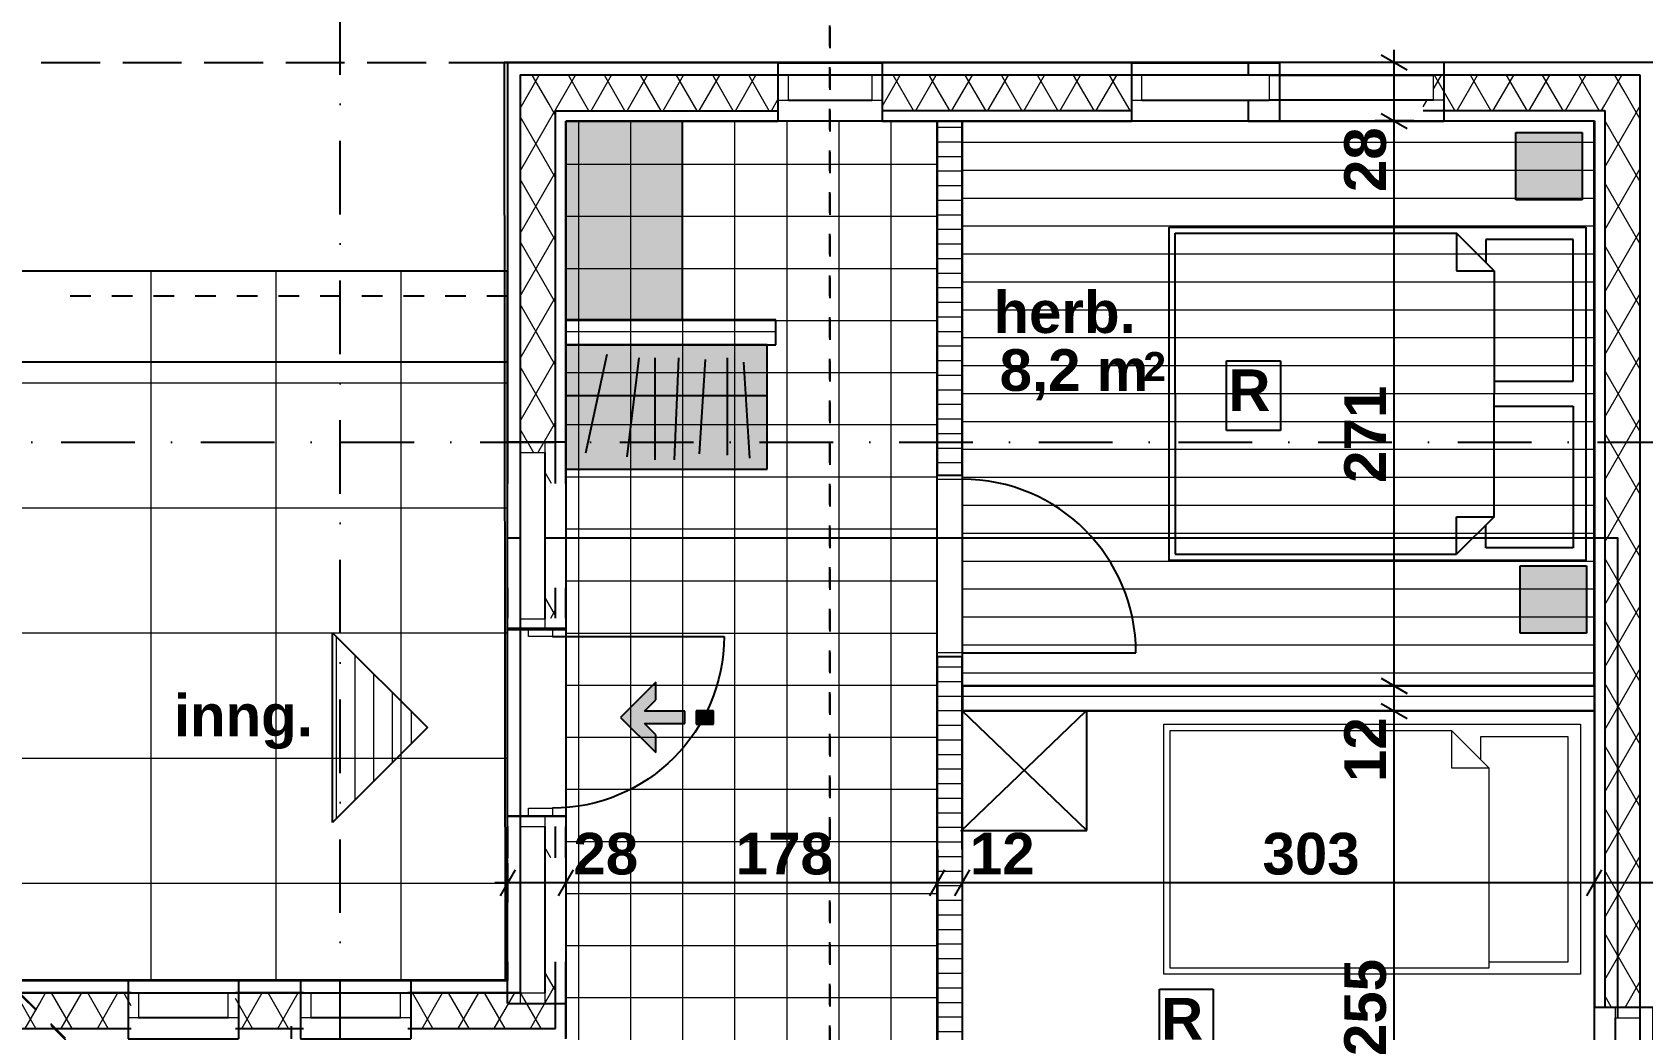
# Model space of a CAD drawing. Header units: millimetres. Extents: x -242231 to 419123, y -2399 to 525285.
# Drawn here: x -151326 to -143595, y 92186 to 96973 of the extents above; entities that cross this region are included whole.
import ezdxf

# ---------------------------------------------------------------- set-up
doc = ezdxf.new("R2010")
doc.units = ezdxf.units.MM
doc.set_wipeout_variables(frame=1)
for name, pattern in [('Dot & Dashed', [670.277762, 352.777767, -176.388884, 0, -141.111112]), ('Hidden Line', [391.222223, 282.222223, -109]), ('Short dashed', [200, 100, -100]), ('Wipeout_Contour', [1000, 0, -1000])]:
    doc.linetypes.add(name, pattern=pattern)
doc.layers.add('Walls', color=7, linetype='Continuous')
doc.styles.add('GENERATED_STYLE_1', font='swissb.ttf')
pattern_1 = [(60, (-154277.98, 76637.52), (-129.9038, 75), []), (120, (-154277.98, 76637.52), (129.9038, 75), [])]
pattern_2 = [(0, (-154277.98, 76637.52), (0, 70), [])]

# ---------------------------------------------------------------- blocks, each defined once
blk = doc.blocks.new('D1 10_4')
at = {"layer": 'Walls', "linetype": 'Continuous'}
for p, q in [((417, 0), (417, 834)), ((-435, 0), (-435, -120)), ((435, 0), (435, -120))]:
    blk.add_line(p, q, dxfattribs=at)
at = {"layer": 'Walls', "color": 102, "linetype": 'Continuous', "lineweight": 20}
for p, q in [((-417, 0), (-435, 0)), ((-435, 0), (-435, -120)), ((-417, -120), (-417, 0)), ((435, 0), (417, 0)), ((417, 0), (417, -120)), ((435, -120), (435, 0)), ((-435, -120), (-417, -120)), ((417, -120), (435, -120))]:
    blk.add_line(p, q, dxfattribs=at)
at = {"layer": 'Walls', "linetype": 'Continuous'}
blk.add_arc((417, 0), 834, 90, 180, dxfattribs=at)
blk = doc.blocks.new('W Feature 1 10_5')
at = {"layer": 'Walls', "linetype": 'Continuous'}
for p, q in [((-265, 60), (265, 60)), ((-265, 60), (-265, 0)), ((-265, 0), (-265, -120)), ((265, 60), (265, 0)), ((265, 0), (265, -120)), ((-265, -120), (-265, -170)), ((265, -120), (265, -170)), ((-265, -170), (-265, -220)), ((265, -220), (-265, -220)), ((265, -170), (265, -220))]:
    blk.add_line(p, q, dxfattribs=at)
for p in [(-265, 0), (265, 0)]:
    blk.add_point(p, dxfattribs=at)
at = {"color": 254, "linetype": 'Wipeout_Contour', "lineweight": 0, "ltscale": 922.444204}
blk.add_wipeout([(-215, -120), (215, -120), (215, 0), (-215, 0)], dxfattribs=at).dxf.layer = 'Walls'
at = {"layer": 'Walls', "color": 102, "linetype": 'Continuous', "lineweight": 20}
for p, q in [((-215, 0), (-265, 0)), ((-215, -120), (-215, 0)), ((265, 0), (215, 0)), ((215, 0), (215, -120)), ((-265, -120), (-215, -120)), ((215, -120), (265, -120))]:
    blk.add_line(p, q, dxfattribs=at)
at = {"layer": 'Walls', "linetype": 'Continuous'}
for p, q in [((215, 0), (-215, 0)), ((-215, -120), (215, -120))]:
    blk.add_line(p, q, dxfattribs=at)
blk = doc.blocks.new('W Feature 1 10_6')
at = {"layer": 'Walls', "linetype": 'Continuous'}
for p, q in [((-470, 60), (470, 60)), ((-470, 60), (-470, 0)), ((-470, 0), (-470, -120)), ((470, 60), (470, 0)), ((470, 0), (470, -120)), ((-470, -120), (-470, -170)), ((470, -120), (470, -170)), ((-470, -170), (-470, -220)), ((470, -220), (-470, -220)), ((470, -170), (470, -220))]:
    blk.add_line(p, q, dxfattribs=at)
for p in [(-470, 0), (470, 0)]:
    blk.add_point(p, dxfattribs=at)
at = {"color": 254, "linetype": 'Wipeout_Contour', "lineweight": 0, "ltscale": 1713.614052}
blk.add_wipeout([(-420, -120), (420, -120), (420, 0), (-420, 0)], dxfattribs=at).dxf.layer = 'Walls'
at = {"layer": 'Walls', "color": 102, "linetype": 'Continuous', "lineweight": 20}
for p, q in [((-420, 0), (-470, 0)), ((-420, -120), (-420, 0)), ((470, 0), (420, 0)), ((420, 0), (420, -120)), ((-470, -120), (-420, -120)), ((420, -120), (470, -120))]:
    blk.add_line(p, q, dxfattribs=at)
at = {"layer": 'Walls', "linetype": 'Continuous'}
for p, q in [((420, 0), (-420, 0)), ((-420, -120), (420, -120))]:
    blk.add_line(p, q, dxfattribs=at)
blk = doc.blocks.new('W Feature 1 10_7')
at = {"layer": 'Walls', "linetype": 'Continuous'}
for p, q in [((-355, 60), (355, 60)), ((-355, 60), (-355, 0)), ((-355, 0), (-355, -120)), ((355, 60), (355, 0)), ((355, 0), (355, -120)), ((-355, -120), (-355, -170)), ((355, -120), (355, -170)), ((-355, -170), (-355, -220)), ((355, -220), (-355, -220)), ((355, -170), (355, -220))]:
    blk.add_line(p, q, dxfattribs=at)
for p in [(-355, 0), (355, 0)]:
    blk.add_point(p, dxfattribs=at)
at = {"color": 254, "linetype": 'Wipeout_Contour', "lineweight": 0, "ltscale": 1265.516127}
blk.add_wipeout([(-305, -120), (305, -120), (305, 0), (-305, 0)], dxfattribs=at).dxf.layer = 'Walls'
at = {"layer": 'Walls', "color": 102, "linetype": 'Continuous', "lineweight": 20}
for p, q in [((-305, 0), (-355, 0)), ((-305, -120), (-305, 0)), ((355, 0), (305, 0)), ((305, 0), (305, -120)), ((-355, -120), (-305, -120)), ((305, -120), (355, -120))]:
    blk.add_line(p, q, dxfattribs=at)
at = {"layer": 'Walls', "linetype": 'Continuous'}
for p, q in [((305, 0), (-305, 0)), ((-305, -120), (305, -120))]:
    blk.add_line(p, q, dxfattribs=at)
blk = doc.blocks.new('W Feature 1 10_8')
at = {"layer": 'Walls', "linetype": 'Continuous'}
for p, q in [((-250, 60), (250, 60)), ((-250, 60), (-250, 0)), ((-250, 0), (-250, -120)), ((250, 60), (250, 0)), ((250, 0), (250, -120)), ((-250, -120), (-250, -170)), ((250, -120), (250, -170)), ((-250, -170), (-250, -220)), ((250, -220), (-250, -220)), ((250, -170), (250, -220))]:
    blk.add_line(p, q, dxfattribs=at)
for p in [(-250, 0), (250, 0)]:
    blk.add_point(p, dxfattribs=at)
at = {"color": 254, "linetype": 'Wipeout_Contour', "lineweight": 0, "ltscale": 866.477528}
blk.add_wipeout([(-200, -120), (200, -120), (200, 0), (-200, 0)], dxfattribs=at).dxf.layer = 'Walls'
at = {"layer": 'Walls', "color": 102, "linetype": 'Continuous', "lineweight": 20}
for p, q in [((-200, 0), (-250, 0)), ((-200, -120), (-200, 0)), ((250, 0), (200, 0)), ((200, 0), (200, -120)), ((-250, -120), (-200, -120)), ((200, -120), (250, -120))]:
    blk.add_line(p, q, dxfattribs=at)
at = {"layer": 'Walls', "linetype": 'Continuous'}
for p, q in [((200, 0), (-200, 0)), ((-200, -120), (200, -120))]:
    blk.add_line(p, q, dxfattribs=at)
blk = doc.blocks.new('W Feature 1 10_11')
at = {"layer": 'Walls', "linetype": 'Continuous'}
for p, q in [((-450, 60), (450, 60)), ((-450, 60), (-450, 0)), ((-450, 0), (-450, -120)), ((450, 60), (450, 0)), ((450, 0), (450, -120)), ((-450, -120), (-450, -170)), ((450, -120), (450, -170)), ((-450, -170), (-450, -220)), ((450, -220), (-450, -220)), ((450, -170), (450, -220))]:
    blk.add_line(p, q, dxfattribs=at)
for p in [(-450, 0), (450, 0)]:
    blk.add_point(p, dxfattribs=at)
at = {"color": 254, "linetype": 'Wipeout_Contour', "lineweight": 0, "ltscale": 1635.225415}
blk.add_wipeout([(-400, -120), (400, -120), (400, 0), (-400, 0)], dxfattribs=at).dxf.layer = 'Walls'
at = {"layer": 'Walls', "color": 102, "linetype": 'Continuous', "lineweight": 20}
for p, q in [((-400, 0), (-450, 0)), ((-400, -120), (-400, 0)), ((450, 0), (400, 0)), ((400, 0), (400, -120)), ((-450, -120), (-400, -120)), ((400, -120), (450, -120))]:
    blk.add_line(p, q, dxfattribs=at)
at = {"layer": 'Walls', "linetype": 'Continuous'}
for p, q in [((400, 0), (-400, 0)), ((-400, -120), (400, -120))]:
    blk.add_line(p, q, dxfattribs=at)
blk = doc.blocks.new('W Feature 1 10_15')
at = {"layer": 'Walls', "linetype": 'Continuous'}
for p, q in [((-450, 60), (450, 60)), ((-450, 60), (-450, 0)), ((-450, 0), (-450, -120)), ((450, 60), (450, 0)), ((450, 0), (450, -120)), ((-450, -120), (-450, -170)), ((450, -120), (450, -170)), ((-450, -170), (-450, -220)), ((450, -220), (-450, -220)), ((450, -170), (450, -220))]:
    blk.add_line(p, q, dxfattribs=at)
for p in [(-450, 0), (450, 0)]:
    blk.add_point(p, dxfattribs=at)
at = {"color": 254, "linetype": 'Wipeout_Contour', "lineweight": 0, "ltscale": 1635.225415}
blk.add_wipeout([(-400, -120), (400, -120), (400, 0), (-400, 0)], dxfattribs=at).dxf.layer = 'Walls'
at = {"layer": 'Walls', "color": 102, "linetype": 'Continuous', "lineweight": 20}
for p, q in [((-400, 0), (-450, 0)), ((-400, -120), (-400, 0)), ((450, 0), (400, 0)), ((400, 0), (400, -120)), ((-450, -120), (-400, -120)), ((400, -120), (450, -120))]:
    blk.add_line(p, q, dxfattribs=at)
at = {"layer": 'Walls', "linetype": 'Continuous'}
for p, q in [((400, 0), (-400, 0)), ((-400, -120), (400, -120))]:
    blk.add_line(p, q, dxfattribs=at)
blk = doc.blocks.new('D1 10_7')
at = {"layer": 'Walls', "linetype": 'Continuous'}
for p, q in [((412, 0), (412, 824)), ((-450, 60), (-450, 0)), ((-450, 0), (-450, -115)), ((450, 60), (450, 0)), ((450, 0), (450, -115)), ((-450, -115), (-450, -170)), ((450, -115), (450, -170)), ((-450, -170), (-450, -220)), ((450, -170), (450, -220))]:
    blk.add_line(p, q, dxfattribs=at)
at = {"layer": 'Walls', "color": 102, "linetype": 'Continuous', "lineweight": 20}
for p, q in [((-412, 0), (-450, 0)), ((-450, 0), (-450, -115)), ((-412, -115), (-412, 0)), ((450, 0), (412, 0)), ((412, 0), (412, -115)), ((450, -115), (450, 0)), ((-450, -115), (-412, -115)), ((412, -115), (450, -115))]:
    blk.add_line(p, q, dxfattribs=at)
at = {"layer": 'Walls', "linetype": 'Continuous'}
blk.add_arc((412, 0), 824, 90, 180, dxfattribs=at)
for p in [(-450, 0), (450, 0)]:
    blk.add_point(p, dxfattribs=at)

msp = doc.modelspace()

# ---------------------------------------------------------------- hatches: boundary and pattern name
at = {"linetype": 'Continuous', "lineweight": 0}
h = msp.add_hatch(dxfattribs=at)
h.set_pattern_fill('BATT_INSULATION', color=1, style=0, pattern_type=2)
h.set_pattern_definition(pattern_1)
h.paths.add_polyline_path([(-148813.948, 96596.596), (-148983.948, 96766.574), (-148983.948, 96596.574)], flags=0)
h = msp.add_hatch(dxfattribs=at)
h.set_pattern_fill('BATT_INSULATION', color=1, style=0, pattern_type=2)
h.set_pattern_definition(pattern_1)
h.paths.add_polyline_path([(-148983.912, 96766.538), (-148813.948, 96596.596), (-148813.948, 96766.596), (-148983.912, 96766.574)], flags=0)
h = msp.add_hatch(dxfattribs=at)
h.set_pattern_fill('BATT_INSULATION', color=1, style=0, pattern_type=2)
h.set_pattern_definition(pattern_1)
h.paths.add_polyline_path([(-148813.948, 96596.596), (-147746.104, 96596.733), (-147746.126, 96766.733), (-148813.948, 96766.596)], flags=0)
h = msp.add_hatch(dxfattribs=at)
h.set_pattern_fill('BATT_INSULATION', color=1, style=0, pattern_type=2)
h.set_pattern_definition(pattern_1)
h.paths.add_polyline_path([(-146049.086, 96766.951), (-147246.126, 96766.797), (-147246.104, 96596.797), (-146049.064, 96596.951)], flags=0)
h = msp.add_hatch(dxfattribs=at)
h.set_pattern_fill('BATT_INSULATION', color=1, style=0, pattern_type=2)
h.set_pattern_definition(pattern_1)
h.paths.add_polyline_path([(-143777.142, 96767.242), (-144649.376, 96767.13), (-144649.354, 96597.13), (-143777.142, 96597.242)], flags=0)
h = msp.add_hatch(dxfattribs=at)
h.set_pattern_fill('BATT_INSULATION', color=1, style=0, pattern_type=2)
h.set_pattern_definition(pattern_1)
h.paths.add_polyline_path([(-143777.142, 96597.242), (-143607.142, 96767.264), (-143777.142, 96767.242)], flags=0)
h = msp.add_hatch(dxfattribs=at)
h.set_pattern_fill('BATT_INSULATION', color=1, style=0, pattern_type=2)
h.set_pattern_definition(pattern_1)
h.paths.add_polyline_path([(-143607.142, 96597.264), (-143607.142, 96767.264), (-143777.142, 96597.242)], flags=0)
h = msp.add_hatch(dxfattribs=at)
h.set_pattern_fill('BATT_INSULATION', color=1, style=0, pattern_type=2)
h.set_pattern_definition(pattern_1)
h.paths.add_polyline_path([(-148983.948, 96596.574), (-148983.948, 94806.743), (-148813.948, 94806.743), (-148813.948, 96596.596)], flags=0)
h = msp.add_hatch(dxfattribs=at)
h.set_pattern_fill('BATT_INSULATION', color=1, style=0, pattern_type=2)
h.set_pattern_definition(pattern_1)
h.paths.add_polyline_path([(-143777.142, 96597.242), (-143777.142, 92293.505), (-143607.142, 92293.505), (-143607.142, 96597.264)], flags=0)
for points in [[(-148763.937, 95592.967), (-148204.983, 95592.967), (-148204.983, 96546.674), (-148763.937, 96546.674)], [(-143886.906, 96168.871), (-144205.272, 96168.871), (-144205.272, 96492.433), (-143886.906, 96492.433)], [(-143865.603, 94088.539), (-144183.968, 94088.539), (-144183.968, 94412.101), (-143865.603, 94412.101)]]:
    msp.add_hatch(color=255, dxfattribs=at).paths.add_polyline_path(points, flags=0)
at = {"linetype": 'Continuous', "lineweight": 15}
h = msp.add_hatch(dxfattribs=at)
h.set_pattern_fill('50__', color=251, style=0, pattern_type=2)
h.set_pattern_definition(pattern_2)
h.paths.add_polyline_path([(-146981.933, 94846.203), (-146861.933, 94846.235), (-146862.379, 96546.776), (-146982.379, 96546.745)], flags=0)
h = msp.add_hatch(dxfattribs=at)
h.set_pattern_fill('50__', color=251, style=0, pattern_type=2)
h.set_pattern_definition(pattern_2)
h.paths.add_polyline_path([(-148763.945, 95472.967), (-147756.577, 95472.899), (-147756.569, 95592.899), (-148763.937, 95592.967)], flags=0)
at = {"linetype": 'Continuous', "lineweight": 0}
h = msp.add_hatch(dxfattribs=at)
h.set_pattern_fill('BATT_INSULATION', color=1, style=0, pattern_type=2)
h.set_pattern_definition(pattern_1)
h.paths.add_polyline_path([(-148983.948, 94306.743), (-148983.948, 94161.424), (-148813.948, 94161.424), (-148813.948, 94306.743)], flags=0)
at = {"linetype": 'Continuous', "lineweight": 15}
h = msp.add_hatch(dxfattribs=at)
h.set_pattern_fill('50__', color=251, style=0, pattern_type=2)
h.set_pattern_definition(pattern_2)
h.paths.add_polyline_path([(-146981.22, 92124.955), (-146861.22, 92124.987), (-146861.705, 93976.235), (-146981.705, 93976.203)], flags=0)
at = {"linetype": 'Continuous'}
for points in [[(-148193.898, 93714.908), (-148386.762, 93714.908), (-148332.485, 93769.185), (-148332.485, 93854.038), (-148501.615, 93684.908), (-148332.485, 93515.777), (-148332.485, 93600.63), (-148386.762, 93654.908), (-148193.898, 93654.908)], [(-148139.218, 93717.121), (-148139.218, 93652.239), (-148055.218, 93652.239), (-148055.218, 93717.121)]]:
    msp.add_hatch(color=256, dxfattribs=at).paths.add_polyline_path(points, flags=0)
at = {"linetype": 'Continuous', "lineweight": 15}
h = msp.add_hatch(dxfattribs=at)
h.set_pattern_fill('50__', color=251, style=0, pattern_type=2)
h.set_pattern_definition(pattern_2)
h.paths.add_polyline_path([(-146860.926, 93716.44), (-143826.648, 93716.322), (-143826.644, 93836.322), (-146860.921, 93836.44)], flags=0)
at = {"linetype": 'Continuous', "lineweight": 0}
h = msp.add_hatch(dxfattribs=at)
h.set_pattern_fill('BATT_INSULATION', color=1, style=0, pattern_type=2)
h.set_pattern_definition(pattern_1)
h.paths.add_polyline_path([(-148983.948, 93161.424), (-148983.948, 93011.565), (-148813.948, 93011.565), (-148813.948, 93161.424)], flags=0)
h = msp.add_hatch(dxfattribs=at)
h.set_pattern_fill('BATT_INSULATION', color=1, style=0, pattern_type=2)
h.set_pattern_definition(pattern_1)
h.paths.add_polyline_path([(-148813.948, 92362.789), (-148813.948, 92511.85), (-148983.948, 92511.85), (-148983.948, 92362.789)], flags=0)
h = msp.add_hatch(dxfattribs=at)
h.set_pattern_fill('BATT_INSULATION', color=1, style=0, pattern_type=2)
h.set_pattern_definition(pattern_1)
h.paths.add_polyline_path([(-151289.52, 92362.789), (-152086.535, 92362.791), (-152086.535, 92192.791), (-151289.52, 92192.789)], flags=0)
h = msp.add_hatch(dxfattribs=at)
h.set_pattern_fill('BATT_INSULATION', color=1, style=0, pattern_type=2)
h.set_pattern_definition(pattern_1)
h.paths.add_polyline_path([(-150850.662, 92362.789), (-151289.52, 92362.789), (-151289.52, 92192.789), (-150850.662, 92192.789)], flags=0)
h = msp.add_hatch(dxfattribs=at)
h.set_pattern_fill('BATT_INSULATION', color=1, style=0, pattern_type=2)
h.set_pattern_definition(pattern_1)
h.paths.add_polyline_path([(-150022.706, 92362.789), (-150350.662, 92362.789), (-150350.662, 92192.789), (-150022.706, 92192.789)], flags=0)
h = msp.add_hatch(dxfattribs=at)
h.set_pattern_fill('BATT_INSULATION', color=1, style=0, pattern_type=2)
h.set_pattern_definition(pattern_1)
h.paths.add_polyline_path([(-148983.948, 92362.789), (-149522.706, 92362.789), (-149522.706, 92192.789), (-148983.948, 92192.789)], flags=0)
h = msp.add_hatch(dxfattribs=at)
h.set_pattern_fill('BATT_INSULATION', color=1, style=0, pattern_type=2)
h.set_pattern_definition(pattern_1)
h.paths.add_polyline_path([(-148813.948, 92192.789), (-148813.948, 92362.789), (-148983.948, 92362.789)], flags=0)
h = msp.add_hatch(dxfattribs=at)
h.set_pattern_fill('BATT_INSULATION', color=1, style=0, pattern_type=2)
h.set_pattern_definition(pattern_1)
h.paths.add_polyline_path([(-148983.948, 92192.789), (-148813.948, 92192.789), (-148983.948, 92362.789)], flags=0)

# ---------------------------------------------------------------- linework, layer by layer
at = {"linetype": 'Hidden Line'}
msp.add_line((-149043.948, 96826.567), (-151528.565, 96825.779), dxfattribs=at)
at = {"linetype": 'Continuous'}
for p, q in [((-143547.142, 96827.344), (-149060.924, 96827.344)), ((-149060.924, 96827.344), (-149056.071, 92426.013)), ((-147746.133, 96826.733), (-149043.948, 96826.567)), ((-149043.948, 96826.567), (-149043.948, 96766.567)), ((-146049.094, 96826.951), (-147246.133, 96826.797)), ((-143547.142, 96827.272), (-144649.383, 96827.13)), ((-149043.948, 96766.567), (-149043.948, 94806.743)), ((-148983.948, 96766.574), (-148983.948, 96596.574)), ((-148813.948, 96766.596), (-148983.912, 96766.574)), ((-148983.912, 96766.574), (-148983.912, 96766.538)), ((-147746.126, 96766.733), (-148813.948, 96766.596)), ((-146049.086, 96766.951), (-147246.126, 96766.797)), ((-143777.142, 96767.242), (-144649.376, 96767.13)), ((-143607.142, 96767.264), (-143777.142, 96767.242)), ((-143607.142, 96597.264), (-143607.142, 96767.264)), ((-148983.948, 96596.574), (-148983.948, 94806.743)), ((-148813.948, 96596.596), (-147746.104, 96596.733)), ((-148813.948, 94806.743), (-148813.948, 96596.596)), ((-147246.104, 96596.797), (-146049.064, 96596.951)), ((-144649.354, 96597.13), (-143777.142, 96597.242)), ((-143777.142, 96597.242), (-143777.142, 92293.505)), ((-143607.142, 92293.505), (-143607.142, 96597.264)), ((-148763.948, 96546.603), (-147746.098, 96546.733)), ((-146982.235, 96546.665), (-148763.948, 96546.665)), ((-148763.948, 96546.665), (-148763.948, 92145.372)), ((-148763.948, 94806.743), (-148763.948, 96546.603)), ((-148204.983, 96546.674), (-148763.937, 96546.674)), ((-148763.937, 96546.674), (-148763.937, 95592.967)), ((-148204.983, 95592.967), (-148204.983, 96546.674)), ((-147246.098, 96546.797), (-146049.058, 96546.951)), ((-146862.379, 96546.776), (-146982.379, 96546.745)), ((-146982.379, 96546.745), (-146981.933, 94846.203)), ((-146982.235, 91044.083), (-146982.235, 96546.665)), ((-146861.933, 94846.235), (-146862.379, 96546.776)), ((-146862.344, 96547.101), (-146862.344, 93836.44)), ((-143827.764, 96547.101), (-146862.344, 96547.101)), ((-144649.347, 96547.13), (-143827.142, 96547.236)), ((-144205.272, 96168.871), (-144205.272, 96492.433)), ((-144205.272, 96492.433), (-143886.906, 96492.433)), ((-143886.906, 96492.433), (-143886.906, 96168.871)), ((-143827.764, 93836.44), (-143827.764, 96547.101)), ((-143827.142, 96547.236), (-143827.142, 92293.505)), ((-143886.906, 96168.871), (-144205.272, 96168.871)), ((-145869.166, 94438.182), (-145869.166, 96038.182)), ((-145869.166, 96038.182), (-143869.166, 96038.182)), ((-143869.166, 96038.182), (-143869.166, 94438.182)), ((-145839.166, 95238.182), (-145839.166, 96008.182)), ((-145839.166, 96008.182), (-144489.166, 96008.182)), ((-144489.166, 96008.182), (-144489.166, 95828.182)), ((-144309.166, 95828.182), (-144489.166, 96008.182)), ((-143929.166, 95978.182), (-144349.166, 95978.182)), ((-144349.166, 95978.182), (-144349.166, 95868.182)), ((-143929.166, 95298.182), (-143929.166, 95978.182)), ((-149043.948, 95826.86), (-159475.813, 95826.86)), ((-149043.948, 92422.789), (-149043.948, 95826.86)), ((-144489.166, 95828.182), (-144309.166, 95828.182)), ((-144309.166, 95828.182), (-144309.166, 95238.182)), ((-148763.937, 95592.967), (-148763.945, 95472.967)), ((-147756.569, 95592.899), (-148763.937, 95592.967)), ((-148763.937, 95592.967), (-148204.983, 95592.967)), ((-147756.577, 95472.899), (-147756.569, 95592.899)), ((-147797.252, 95472.967), (-148763.948, 95472.967)), ((-148763.945, 95472.967), (-147756.577, 95472.899)), ((-147797.252, 94875.851), (-147797.252, 95472.967)), ((-148667.831, 94954.805), (-148565.576, 95428.505)), ((-148414.498, 95410.354), (-148471.188, 94935.58)), ((-148336.55, 95410.354), (-148336.55, 94921.407)), ((-148223.171, 95410.354), (-148244.43, 94921.407)), ((-148095.62, 95403.268), (-148123.964, 94949.752)), ((-147989.327, 95410.354), (-147989.327, 94942.666)), ((-145592.681, 95396.353), (-145334.601, 95396.353)), ((-145592.681, 95062.067), (-145592.681, 95396.353)), ((-145334.601, 95396.353), (-145334.601, 95062.067)), ((-147911.379, 95389.096), (-147883.034, 94928.493)), ((-144309.166, 95298.182), (-143929.166, 95298.182)), ((-147797.252, 95227.729), (-148763.948, 95227.729)), ((-145839.166, 95238.182), (-145839.166, 94468.182)), ((-144309.166, 94648.182), (-144309.166, 95238.182)), ((-144309.166, 95178.182), (-143929.166, 95178.182)), ((-143929.166, 95178.182), (-143929.166, 94498.182)), ((-145334.601, 95062.067), (-145592.681, 95062.067)), ((-144489.166, 94468.182), (-144489.166, 94648.182)), ((-144489.166, 94648.182), (-144309.166, 94648.182)), ((-144309.166, 94648.182), (-144489.166, 94468.182)), ((-144349.166, 94498.182), (-144349.166, 94608.182)), ((-145839.166, 94468.182), (-144489.166, 94468.182)), ((-143929.166, 94498.182), (-144349.166, 94498.182)), ((-143869.166, 94438.182), (-145869.166, 94438.182)), ((-144183.968, 94088.539), (-144183.968, 94412.101)), ((-144183.968, 94412.101), (-143865.603, 94412.101)), ((-143865.603, 94412.101), (-143865.603, 94088.539)), ((-149043.948, 94306.743), (-149043.948, 94161.424)), ((-148983.948, 94306.743), (-148983.948, 94161.424)), ((-148813.948, 94161.424), (-148813.948, 94306.743)), ((-148763.948, 94161.424), (-148763.948, 94306.743)), ((-149884.142, 94091.487), (-149428.438, 93635.783)), ((-149884.142, 93180.079), (-149884.142, 94091.487)), ((-143865.603, 94088.539), (-144183.968, 94088.539)), ((-146981.705, 93976.203), (-146981.22, 92124.955)), ((-146861.22, 92124.987), (-146861.705, 93976.235)), ((-148332.485, 93854.038), (-148501.615, 93684.908)), ((-148332.485, 93769.185), (-148332.485, 93854.038)), ((-144850.53, 93872.465), (-144725.53, 93800.296)), ((-144850.53, 93872.465), (-144725.53, 93800.296)), ((-146862.344, 93836.44), (-143827.764, 93836.44)), ((-146860.921, 93836.44), (-146860.926, 93716.44)), ((-143826.644, 93836.322), (-146860.921, 93836.44)), ((-144694.28, 93836.381), (-144881.78, 93836.381)), ((-144788.03, 93716.381), (-144788.03, 93836.381)), ((-144788.03, 93716.381), (-144788.03, 93836.381)), ((-143826.648, 93716.322), (-143826.644, 93836.322)), ((-148386.762, 93714.908), (-148332.485, 93769.185)), ((-148193.898, 93714.908), (-148386.762, 93714.908)), ((-148193.898, 93654.908), (-148193.898, 93714.908)), ((-148139.218, 93717.121), (-148139.218, 93652.239)), ((-148055.218, 93717.121), (-148139.218, 93717.121)), ((-148055.218, 93652.239), (-148055.218, 93717.121)), ((-146867.688, 93139.306), (-146270.577, 93713.628)), ((-146861.637, 93716.556), (-146861.637, 91165.745)), ((-143827.37, 93716.556), (-146861.637, 93716.556)), ((-146263.797, 93142.276), (-146861.637, 93716.556)), ((-146263.809, 93716.553), (-146861.63, 93716.553)), ((-146861.63, 93716.553), (-146861.63, 93142.18)), ((-146860.926, 93716.44), (-143826.648, 93716.322)), ((-146263.809, 93142.18), (-146263.809, 93716.553)), ((-144694.28, 93716.381), (-144881.78, 93716.381)), ((-144850.53, 93752.465), (-144725.53, 93680.296)), ((-144850.53, 93752.465), (-144725.53, 93680.296)), ((-144788.03, 91165.627), (-144788.03, 93716.381)), ((-144788.03, 91165.627), (-144788.03, 93716.381)), ((-143827.37, 91165.745), (-143827.37, 93716.556)), ((-149428.438, 93635.783), (-149884.142, 93180.079)), ((-148501.615, 93684.908), (-148332.485, 93515.777)), ((-148332.485, 93600.63), (-148386.762, 93654.908)), ((-148386.762, 93654.908), (-148193.898, 93654.908)), ((-148139.218, 93652.239), (-148055.218, 93652.239)), ((-148332.485, 93515.777), (-148332.485, 93600.63)), ((-149043.948, 93161.424), (-149043.948, 93011.565)), ((-148983.948, 93161.424), (-148983.948, 93011.565)), ((-148813.948, 93011.565), (-148813.948, 93161.424)), ((-148763.948, 93011.565), (-148763.948, 93161.424)), ((-146861.63, 93142.18), (-146263.809, 93142.18)), ((-147017.409, 92828.699), (-146945.24, 92953.699)), ((-147017.409, 92828.699), (-146945.24, 92953.699)), ((-146981.325, 92984.949), (-146981.325, 92797.449)), ((-146897.409, 92828.699), (-146825.24, 92953.699)), ((-146897.409, 92828.699), (-146825.24, 92953.699)), ((-146861.325, 92984.949), (-146861.325, 92797.449)), ((-143863.226, 92828.699), (-143791.057, 92953.699)), ((-143863.226, 92828.699), (-143791.057, 92953.699)), ((-143827.142, 92984.949), (-143827.142, 92797.449)), ((-146861.325, 92891.199), (-146981.325, 92891.199)), ((-146861.325, 92891.199), (-146981.325, 92891.199)), ((-143827.142, 92891.199), (-146861.325, 92891.199)), ((-143827.142, 92891.199), (-146861.325, 92891.199)), ((-143827.142, 92891.199), (-146861.325, 92891.199)), ((-143547.142, 92891.199), (-143827.142, 92891.199)), ((-149043.948, 92511.85), (-149043.948, 92422.789)), ((-148983.948, 92511.85), (-148983.948, 92362.789)), ((-148813.948, 92362.789), (-148813.948, 92511.85)), ((-148763.948, 92142.789), (-148763.948, 92511.85)), ((-149056.071, 92426.013), (-157254.694, 92416.975)), ((-156245.352, 92422.8), (-149043.948, 92422.789)), ((-151289.52, 92422.789), (-152086.535, 92422.791)), ((-150850.662, 92422.789), (-151289.52, 92422.789)), ((-150022.706, 92422.789), (-150350.662, 92422.789)), ((-149043.948, 92422.789), (-149522.706, 92422.789)), ((-145915.623, 92380.256), (-145657.542, 92380.256)), ((-145915.623, 92045.971), (-145915.623, 92380.256)), ((-145657.542, 92380.256), (-145657.542, 92045.971)), ((-151289.52, 92362.789), (-152086.535, 92362.791)), ((-150850.662, 92362.789), (-151289.52, 92362.789)), ((-150022.706, 92362.789), (-150350.662, 92362.789)), ((-148983.948, 92362.789), (-149522.706, 92362.789)), ((-148813.948, 92192.789), (-148813.948, 92362.789)), ((-152086.535, 92192.791), (-151289.52, 92192.789)), ((-151289.52, 92192.789), (-150850.662, 92192.789)), ((-150350.662, 92192.789), (-150022.706, 92192.789)), ((-150080.447, 92142.789), (-150080.447, 92203.914)), ((-149522.706, 92192.789), (-148983.948, 92192.789)), ((-148983.948, 92192.789), (-148813.948, 92192.789))]:
    msp.add_line(p, q, dxfattribs=at)
at = {"color": 251, "linetype": 'Continuous', "lineweight": 18}
for p, q in [((-148704.071, 96546.665), (-148704.071, 90945.397)), ((-148454.071, 96546.665), (-148454.071, 88503.034)), ((-148204.071, 96546.665), (-148204.071, 88503.033)), ((-147954.071, 96546.665), (-147954.071, 88503.032)), ((-147704.071, 96546.665), (-147704.071, 88503.031)), ((-147454.071, 96546.665), (-147454.071, 88503.029)), ((-147204.071, 96546.665), (-147204.071, 88503.028)), ((-146982.235, 96338.401), (-148763.948, 96338.401)), ((-146982.235, 96088.401), (-148763.948, 96088.401)), ((-146982.235, 95838.401), (-148763.948, 95838.401)), ((-146982.235, 95588.401), (-148763.948, 95588.401)), ((-146982.235, 95338.401), (-148763.948, 95338.401)), ((-146982.235, 95088.401), (-148763.948, 95088.401)), ((-146982.235, 94838.401), (-148763.948, 94838.401)), ((-146982.235, 94588.401), (-148763.948, 94588.401)), ((-146982.235, 94338.401), (-148763.948, 94338.401)), ((-146982.235, 94088.401), (-148763.948, 94088.401)), ((-146982.235, 93838.401), (-148763.948, 93838.401)), ((-146982.235, 93588.401), (-148763.948, 93588.401)), ((-146982.235, 93338.401), (-148763.948, 93338.401)), ((-146982.235, 93088.401), (-148763.948, 93088.401)), ((-146982.235, 92838.401), (-148763.948, 92838.401)), ((-146982.235, 92588.401), (-148763.948, 92588.401)), ((-146982.235, 92338.401), (-148763.948, 92338.401))]:
    msp.add_line(p, q, dxfattribs=at)
at = {"color": 253, "linetype": 'Continuous', "lineweight": 15}
for p, q in [((-146862.344, 96445.479), (-143827.764, 96445.479)), ((-146862.344, 96311.479), (-143827.764, 96311.479)), ((-146862.344, 96177.479), (-143827.764, 96177.479)), ((-146862.344, 96043.479), (-143827.764, 96043.479)), ((-146862.344, 95909.479), (-143827.764, 95909.479)), ((-150755.843, 95826.86), (-150755.843, 92422.791)), ((-150155.843, 95826.86), (-150155.843, 92422.791)), ((-149555.843, 95826.86), (-149555.843, 92422.79)), ((-146862.344, 95775.479), (-143827.764, 95775.479)), ((-146862.344, 95641.479), (-143827.764, 95641.479)), ((-146862.344, 95507.479), (-143827.764, 95507.479)), ((-146862.344, 95373.479), (-143827.764, 95373.479)), ((-149043.948, 95288.454), (-159475.813, 95288.454)), ((-146862.344, 95239.479), (-143827.764, 95239.479)), ((-146862.344, 95105.479), (-143827.764, 95105.479)), ((-146862.344, 94971.479), (-143827.764, 94971.479)), ((-146862.344, 94837.479), (-143827.764, 94837.479)), ((-146862.344, 94703.479), (-143827.764, 94703.479)), ((-149043.948, 94688.454), (-159475.813, 94688.454)), ((-146862.344, 94569.479), (-143827.764, 94569.479)), ((-146862.344, 94435.479), (-143827.764, 94435.479)), ((-146862.344, 94301.479), (-143827.764, 94301.479)), ((-146862.344, 94167.479), (-143827.764, 94167.479)), ((-149043.948, 94088.454), (-159475.813, 94088.454)), ((-146862.344, 94033.479), (-143827.764, 94033.479)), ((-146862.344, 93899.479), (-143827.764, 93899.479)), ((-149043.948, 93488.454), (-159475.813, 93488.454)), ((-149043.948, 92888.454), (-159475.813, 92888.454))]:
    msp.add_line(p, q, dxfattribs=at)
at = {"linetype": 'Short dashed'}
msp.add_line((-149043.948, 95705.97), (-151171.277, 95705.97), dxfattribs=at)
at = {"color": 255, "linetype": 'Continuous', "lineweight": 0}
for p, q in [((-149867.189, 94074.534), (-149867.189, 93197.032)), ((-149777.189, 93984.534), (-149777.189, 93287.032)), ((-149687.189, 93894.534), (-149687.189, 93377.032)), ((-149597.189, 93804.534), (-149597.189, 93467.032)), ((-149507.189, 93714.534), (-149507.189, 93557.032))]:
    msp.add_line(p, q, dxfattribs=at)
at = {"color": 102, "linetype": 'Continuous', "lineweight": 20}
for p, q in [((-145894.02, 92452.278), (-145894.02, 93652.278)), ((-145894.02, 93652.278), (-143894.02, 93652.278)), ((-145864.02, 92482.278), (-145864.02, 93622.278)), ((-145864.02, 93622.278), (-144514.02, 93622.278)), ((-144514.02, 93622.278), (-144514.02, 93442.278)), ((-144334.02, 93442.278), (-144514.02, 93622.278)), ((-143894.02, 93652.278), (-143894.02, 92452.278)), ((-143954.02, 93592.278), (-144374.02, 93592.278)), ((-144374.02, 93592.278), (-144374.02, 93482.278)), ((-143954.02, 92512.278), (-143954.02, 93592.278)), ((-144514.02, 93442.278), (-144334.02, 93442.278)), ((-144334.02, 93442.278), (-144334.02, 92482.278)), ((-144334.02, 92482.278), (-145864.02, 92482.278)), ((-144334.02, 92512.278), (-143954.02, 92512.278)), ((-143894.02, 92452.278), (-145894.02, 92452.278))]:
    msp.add_line(p, q, dxfattribs=at)
at = {"linetype": 'Continuous', "flags": 128}
for points in [[(-143607.344, 96766.576), (-148983.951, 96766.576), (-148983.951, 92361.473), (-157190.059, 92361.473), (-157190.059, 88282.403), (-148986.684, 88282.403), (-148986.684, 80187.934), (-143607.344, 80187.934)], [(-149043.948, 95826.86), (-159475.813, 95826.86), (-159475.813, 92422.773), (-156243.978, 92422.8), (-149043.948, 92422.773)]]:
    msp.add_lwpolyline(points, close=True, dxfattribs=at)
msp.add_lwpolyline([(-143547.142, 79127.497), (-144018.202, 79127.497), (-144018.202, 80127.95), (-151190.321, 80127.95), (-153253.802, 80127.95), (-159319.624, 86195.76), (-159319.624, 95391.217), (-149046.167, 95391.217), (-149046.167, 94546.818), (-143716.802, 94546.818), (-143716.802, 80127.95), (-143547.142, 80127.95)], dxfattribs=at)

# ---------------------------------------------------------------- block references
at = {"color": 21, "linetype": 'Continuous', "lineweight": 18, "rotation": 270.0150277998922}
msp.add_blockref('D1 10_4', (-146861.819, 94411.235), dxfattribs=at)

# ---------------------------------------------------------------- texts
at = {"style": 'GENERATED_STYLE_1'}
for s, height, p in [('herb.', 200, (-146711.81, 95529.832)), ('8,2 m', 200, (-146682.316, 95251.921)), ('2', 140, (-145992.173, 95298.683)), ('R', 200, (-145584.134, 95154.925)), ('inng.', 200, (-150645.742, 93594.275)), ('R', 200, (-145907.075, 92138.828))]:
    msp.add_text(s, height=height, dxfattribs=at).set_placement(p)
at = {"char_height": 200, "attachment_point": 1, "rotation": 90, "style": 'GENERATED_STYLE_1'}
for s, insert in [('{28}', (-145028.03, 96206.021)), ('{271}', (-145028.03, 94810.446)), ('{12}', (-145028.03, 93375.166)), ('{255}', (-145028.03, 92059.642))]:
    msp.add_mtext(s, dxfattribs=dict(at, insert=insert))
at = {"char_height": 200, "attachment_point": 1, "style": 'GENERATED_STYLE_1'}
for s, insert in [('{28}', (-148727.823, 93131.199)), ('{178}', (-147948.908, 93131.199)), ('{12}', (-146825.2, 93131.199)), ('{303}', (-145420.505, 93131.199))]:
    msp.add_mtext(s, dxfattribs=dict(at, insert=insert))

# ---------------------------------------------------------------- next in the draw order: block references
at = {"color": 21, "linetype": 'Continuous', "lineweight": 18}
for name, p, rotation in [('W Feature 1 10_8', (-147496.126, 96766.765), 0.00735064263428947), ('W Feature 1 10_15', (-148983.948, 94556.743), 90), ('W Feature 1 10_15', (-148983.948, 92761.565), 90), ('W Feature 1 10_11', (-143607.142, 91843.505), 270)]:
    msp.add_blockref(name, p, dxfattribs=dict(at, rotation=rotation))
at = {"color": 21, "linetype": 'Continuous', "lineweight": 18, "xscale": -1, "rotation": 0.007350642634254001}
msp.add_blockref('W Feature 1 10_6', (-145019.376, 96767.083), dxfattribs=at)
at = {"color": 21, "linetype": 'Continuous', "lineweight": 18, "xscale": -1}
for p in [(-150600.662, 92362.789), (-149772.706, 92362.789)]:
    msp.add_blockref('W Feature 1 10_5', p, dxfattribs=at)

# ---------------------------------------------------------------- next in the draw order: hatches: boundary and pattern name
at = {"linetype": 'Continuous', "lineweight": 0}
msp.add_hatch(color=255, dxfattribs=at).paths.add_polyline_path([(-148763.948, 94875.851), (-147797.252, 94875.851), (-147797.252, 95472.967), (-148763.948, 95472.967)], flags=0)

# ---------------------------------------------------------------- next in the draw order: linework, layer by layer
at = {"linetype": 'Dot & Dashed'}
for p, q in [((-149847.16, 77328.26), (-149847.16, 99353.418)), ((-168616.028, 95006.511), (-141384.766, 95006.511))]:
    msp.add_line(p, q, dxfattribs=at)
at = {"linetype": 'Continuous'}
for p, q in [((-144725.53, 96791.188), (-144850.53, 96863.356)), ((-144788.03, 96827.272), (-144788.03, 96888.397)), ((-144694.28, 96827.272), (-144881.78, 96827.272)), ((-144788.03, 96547.236), (-144788.03, 96827.272)), ((-144788.03, 96547.236), (-144788.03, 96827.272)), ((-144850.53, 96583.32), (-144725.53, 96511.152)), ((-144850.53, 96583.32), (-144725.53, 96511.152)), ((-144694.28, 96547.236), (-144881.78, 96547.236)), ((-144788.03, 93836.381), (-144788.03, 96547.236)), ((-148763.948, 95472.967), (-148763.948, 94875.851)), ((-148763.948, 94875.851), (-147797.252, 94875.851)), ((-149007.863, 92953.699), (-149080.032, 92828.699)), ((-149043.948, 92984.949), (-149043.948, 92797.449)), ((-148800.032, 92828.699), (-148727.863, 92953.699)), ((-148800.032, 92828.699), (-148727.863, 92953.699)), ((-148763.948, 92984.949), (-148763.948, 92797.449)), ((-149043.948, 92891.199), (-149105.073, 92891.199)), ((-148763.948, 92891.199), (-149043.948, 92891.199)), ((-148763.948, 92891.199), (-149043.948, 92891.199)), ((-146981.325, 92891.199), (-148763.948, 92891.199))]:
    msp.add_line(p, q, dxfattribs=at)
at = {"linetype": 'Short dashed', "flags": 128}
for points in [[(-152104.774, 97247.998), (-152104.774, 93073.391), (-148628.75, 89611.577), (-152135.399, 86119.134), (-152135.399, 79546.848), (-147496.403, 79546.848), (-147496.403, 97247.998)], [(-152094.733, 93064.971), (-157831.471, 93064.971), (-157831.471, 89612.935), (-148613.995, 89612.935)]]:
    msp.add_lwpolyline(points, close=True, dxfattribs=at)

# ---------------------------------------------------------------- next in the draw order: block references
at = {"color": 21, "linetype": 'Continuous', "lineweight": 18, "rotation": 0.00735064263428947}
msp.add_blockref('W Feature 1 10_7', (-145694.086, 96766.996), dxfattribs=at)
at = {"color": 21, "linetype": 'Continuous', "lineweight": 18, "xscale": -1, "rotation": 270}
msp.add_blockref('D1 10_7', (-148828.948, 93661.424), dxfattribs=at)

# ---------------------------------------------------------------- next in the draw order: linework, layer by layer
at = {"linetype": 'Short dashed', "flags": 128}
msp.add_lwpolyline([(-142946.514, 97246.964), (-147496.403, 97246.964), (-147496.403, 79543.241), (-142946.514, 79543.241)], close=True, dxfattribs=at)

doc.saveas('drawing.dxf')
